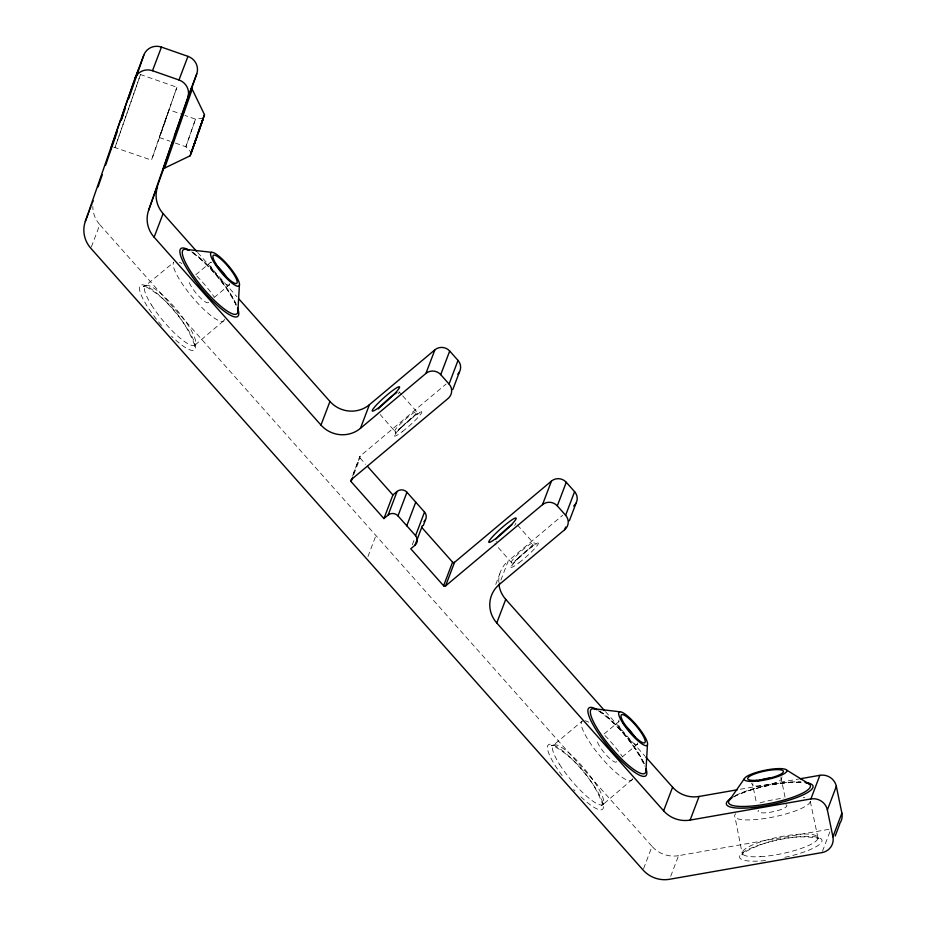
<?xml version="1.0" encoding="UTF-8"?>
<svg xmlns="http://www.w3.org/2000/svg" width="926" height="926" viewBox="0 0 926 926"><rect width="100%" height="100%" fill="white"/><g stroke="black" fill="none" stroke-linecap="round" stroke-linejoin="round"><path stroke-width="0.69" stroke-dasharray="4.63 3.47" d="M140.486 74.543L115.056 147.373L140.486 74.543L176.924 87.264L164.666 122.66M113.771 147.153L151.482 160.117L165.175 120.079M164.666 122.035L159.341 137.604L164.203 123.991M165.117 121.375L169.053 109.789L183.603 114.986M782.007 776.764L781.324 779.194L785.121 797.552M165.036 122.116L151.494 160.105M165.152 120.658L176.901 87.287M165.627 119.292L169.03 109.824M91.338 246.976L99.811 224.671A28.069 27.132 20.8 0 1 92.808 206.475M353.13 474.17L359.855 456.46M352.702 475.744L360.179 456.067L446.089 384.047M353.894 474.228L360.064 457.988A1.401 1.354 20.8 0 1 360.179 456.067M367.958 556.526L375.933 535.541M412.255 544.847L414.744 538.284M495.746 584.456L499.739 573.958M500.897 580.139L508.189 560.959L562.765 515.203M643.57 868.704L652.043 846.399L99.811 224.671M670.702 876.32L678.55 855.659L830.958 828.967M822.485 851.272L829.962 831.594M619.124 719.872L618.151 722.199L603.81 734.214M632.354 779.345L601.553 805.759L603.532 803.502L602.363 805.817L602.571 803.398L602.768 804.694C593.821 780.305 575.243 757.422 552.232 745.164L553.493 745.604L551.329 745.708L553.516 745.117L582.396 720.926M223.363 321.067L193.488 346.347L195.479 344.09L194.298 346.405L194.506 343.974L194.715 345.282C185.756 320.894 167.189 297.998 144.167 285.74L145.428 286.18L143.264 286.296L145.451 285.694L173.405 262.648M195.745 274.802L210.086 262.787M214.08 297.605L229.521 284.652L228.259 285.185L230.829 284.641M622.145 757.017L637.586 744.076L636.324 744.597M733.589 797.089L736.54 795.434C755.743 787.007 781.231 781.637 802.066 782.389M740.302 789.253L798.548 779.055M203.338 118.065L195.525 119.165L184.934 115.449M159.353 137.511L169.967 141.203M175.269 143.044L185.871 146.736L191.312 152.466M598.3 710.74C617.295 723.681 635.167 744.967 644.739 766.057M192.284 252.52C209.577 265.426 227.02 285.625 236.199 305.453M398.99 391.686L401.768 394.812M402.694 395.853L416.573 411.468L420.207 412.406L409.755 419.571L399.638 428.923L395.263 434.387L395.437 431.69L395.772 432.349L380.169 414.559M517.414 525.007L533.144 542.717L536.779 543.655L526.327 550.808L516.199 560.172L511.835 565.624L512.009 562.927L512.333 563.587L494.889 543.724M197.62 252.462L236.929 296.725M605.465 711.631L644.785 755.905M360.064 457.988L365.689 464.32M751.461 783.373L753.139 785.398L752.56 784.229L756.646 804M810.296 801.43L817.878 837.451L819.244 839.292L817.727 837.891L818.989 838.343C793.327 833.759 764.783 840.357 742.409 853.471L743.37 852.58L741.923 854.571L742.444 852.024L742.49 854.987L734.978 817.033M224.474 319.192A38.603 8.728 50 0 1 195.317 300.568A38.603 8.728 50 0 1 173.718 262.058M179.355 262.174A38.603 8.728 50 0 1 181.924 263.563M196.879 276.133A38.603 8.728 50 0 1 214.137 296.876M208.558 302.223A14.735 3.334 50 0 1 196.162 293.276A14.735 3.334 50 0 1 189.876 279.802M229.579 283.657A14.735 3.334 50 0 1 217.089 275.67A14.735 3.334 50 0 1 211.927 262.417M632.539 778.616A38.603 8.728 50 0 1 602.479 758.95A38.603 8.728 50 0 1 582.234 721.03M585.232 720.798A38.603 8.728 50 0 1 588.658 722.211M604.944 735.545A38.603 8.728 50 0 1 622.191 756.287M616.623 761.635A14.735 3.334 50 0 1 605.129 753.752A14.735 3.334 50 0 1 597.351 739.492M637.644 743.069A14.735 3.334 50 0 1 625.837 735.892A14.735 3.334 50 0 1 619.239 721.655M810.319 801.291A38.603 8.45 -11.7 0 1 767.619 818.052A38.603 8.45 -11.7 0 1 735.695 813.746M760.049 802.842A38.603 8.45 -11.7 0 1 783.94 798.073M803.27 797.471A38.603 8.45 -11.7 0 1 804.763 797.691M785.885 804.671A14.735 3.229 -11.7 0 1 773.268 811.674A14.735 3.229 -11.7 0 1 758.591 810.366M780.213 777.805A14.735 3.229 -11.7 0 1 768.175 784.75A14.735 3.229 -11.7 0 1 752.896 783.709M498.755 582.292A28.069 27.132 20.8 0 1 508.189 560.959M678.55 855.659A28.069 27.132 20.8 0 1 652.043 846.399M191.775 251.849A41.786 9.457 50 0 1 236.095 304.26M161.599 325.501A42.11 9.526 50 0 1 144.502 285.231A42.11 9.526 50 0 1 191.265 335.293A42.11 9.526 50 0 1 171.541 336.15M193.279 252.948A44.263 10.012 50 0 1 236.049 304.388M599.84 711.272A41.786 9.457 50 0 1 644.797 765.304M735.545 795.596A41.786 9.156 -11.7 0 1 801.048 781.995M562.175 775.618A42.11 9.526 50 0 1 556.04 746.24A42.11 9.526 50 0 1 600.615 797.263A42.11 9.526 50 0 1 579.607 795.573M574.953 790.816A42.11 9.526 50 0 1 573.622 789.38M599.62 711.168A44.263 10.012 50 0 1 644.114 763.8M765.536 860.52A42.11 9.225 -11.7 0 1 750.882 848.181A42.11 9.225 -11.7 0 1 818.329 837.486A42.11 9.225 -11.7 0 1 782.852 857.765M733.739 796.673A44.263 9.7 -11.7 0 1 801.059 782.134M399.199 392.335A14.735 1.806 -41.6 0 1 398.377 393.712M515.851 523.167A14.735 1.806 -41.6 0 1 514.601 525.401M496.544 541.513A14.735 1.806 -41.6 0 1 496.035 541.826M185.848 146.794L195.56 119.049L185.848 146.794M151.528 305.024A38.603 8.728 50 0 0 194.715 345.12A38.603 8.728 50 0 0 163.844 296.181A38.603 8.728 50 0 0 151.528 305.024M559.593 764.448A38.603 8.728 50 0 0 602.78 804.532A38.603 8.728 50 0 0 571.909 755.604A38.603 8.728 50 0 0 559.593 764.448M760.477 856.654A38.603 8.45 -11.7 0 0 817.947 838.18A38.603 8.45 -11.7 0 0 761.913 841.433A38.603 8.45 -11.7 0 0 760.477 856.654M402.347 431.609A18.242 2.234 -41.6 0 0 421.747 411.862A18.242 2.234 -41.6 0 0 400.159 428.391A18.242 2.234 -41.6 0 0 402.347 431.609M401.143 427.534A14.735 1.806 -41.6 0 0 416.816 411.584A14.735 1.806 -41.6 0 0 399.372 424.93A14.735 1.806 -41.6 0 0 401.143 427.534M518.919 562.846A18.242 2.234 -41.6 0 0 538.319 543.111A18.242 2.234 -41.6 0 0 516.731 559.628A18.242 2.234 -41.6 0 0 518.919 562.846M517.715 558.772A14.735 1.806 -41.6 0 0 533.376 542.821A14.735 1.806 -41.6 0 0 515.944 556.179A14.735 1.806 -41.6 0 0 517.715 558.772"/><path stroke-width="1.39" d="M237.843 312.004L239.383 285.474M645.954 770.386L647.448 744.886M195.189 141.736L190.166 155.788L164.643 168.057L192.203 89.232L204.507 114.731L199.796 128.552M192.203 89.232L191.867 90.366M190.154 155.799L195.664 139.652M110.888 148.403L111.456 146.655M137.754 71.996L138.333 70.075L134.988 79.046M191.103 89.591L192.052 86.546L174.424 136.053M137.048 74.126L137.43 72.969M111.838 145.498L120.6 119.929M136.087 76.985L136.597 75.469M187.723 99.614L188.429 97.519M200.548 126.364L203.35 118.042L199.055 129.953M799.971 778.801L819.869 775.317A14.04 13.566 20.8 0 1 836.34 786.336L841.884 813.155L832.914 836.78A14.04 13.566 20.8 0 1 821.987 852.591L669.579 879.272A28.069 27.132 20.8 0 1 643.072 870.023L90.841 248.295A28.069 27.132 20.8 0 1 85.296 221.464L134.779 78.907L143.762 55.294A14.04 13.566 20.8 0 1 161.46 47.099L187.955 56.359A14.04 13.566 20.8 0 1 196.763 73.802L191.566 88.78M98.04 186.983L102.277 174.771M105.576 165.268L117.359 131.318M121.132 120.461L125.369 108.087M128.679 98.735L143.762 55.294M457.78 374.197A10.533 10.174 20.8 0 0 458.023 360.411L449.7 351.035A10.533 10.174 20.8 0 0 434.896 349.82L425.925 373.433L360.445 428.333A28.069 27.132 20.8 0 1 320.975 425.069L154.121 237.206A28.069 27.132 20.8 0 1 148.577 210.387L187.793 97.427L196.763 73.802M172.421 141.817L162.849 170.095L165.129 164.099M148.577 210.387L167.942 156.83M182.584 114.639L184.008 110.553M186.844 102.381L189.205 95.586M182.48 114.824L183.441 112.046M196.081 138.449L191.312 152.489L194.796 142.859M198.581 132.082L198.997 130.879M199.796 128.633L198.152 133.298M199.403 129.698L200.271 127.267M121.561 117.162L134.316 80.921M196.844 136.157L197.365 134.687M195.837 139.062L196.925 136.006M197.284 135.844L198.314 132.916M121.422 119.35L123.378 113.759M198.21 132.337L198.882 130.334M197.782 133.552L198.384 131.77M195.768 140.196L196.868 136.979M197.354 134.779L197.875 133.228M196.266 138.761L197.296 135.752M199.46 128.795L204.484 114.743M198.639 131.133L199.379 128.922M194.784 142.986L196.011 139.398M114.569 138.703L115.299 136.678M166.367 160.661L167.074 158.693M112.717 143.843L113.285 142.291M111.78 146.424L112.22 145.22M111.409 147.431L110.854 148.878M85.296 221.464L88.097 214.091M88.664 212.61L89.22 211.14M89.776 209.658L90.898 206.706M91.466 205.225L92.021 203.755M92.588 202.273L93.144 200.803M134.779 78.907A14.04 13.566 20.8 0 1 152.489 70.723L161.46 47.099M187.793 97.427A14.04 13.566 20.8 0 0 178.984 79.983L187.955 56.359M154.121 237.206L163.092 213.593A28.069 27.132 20.8 0 1 157.547 186.763M320.975 425.069L329.957 401.456L238.85 298.89M360.445 428.333L369.416 404.72L434.896 349.82M423.923 521.651A7.014 6.783 20.8 0 0 424.536 512.055L406.954 492.262A7.014 6.783 20.8 0 0 397.092 491.451L388.121 515.064L383.931 518.583L351.081 481.601L352.771 477.179M383.931 518.583L392.902 494.959L397.092 491.451M351.081 481.601A1.401 1.354 20.8 0 1 351.209 479.68L448.138 398.435A10.533 10.174 20.8 0 0 449.052 384.035L440.73 374.66L449.7 351.035M573.68 506.059A10.533 10.174 20.8 0 0 574.595 491.66L566.272 482.284A10.533 10.174 20.8 0 0 551.468 481.057L542.497 504.67L445.58 585.926A1.401 1.354 20.8 0 1 443.6 585.764L410.762 548.782L414.952 545.275A7.014 6.783 20.8 0 0 415.566 535.668L397.983 515.886L406.954 492.262M449.052 384.035L458.023 360.411M452.779 389.557L459.516 371.847M406.78 525.783L415.751 502.158M415.566 535.668L424.536 512.055M414.952 545.275L422.43 525.586M423.286 525.574L425.532 519.671M443.6 585.764L452.571 562.14L421.608 527.276M445.58 585.926L454.55 562.302L551.468 481.057M832.914 836.78L827.369 809.949A14.04 13.566 20.8 0 0 810.887 798.941L690.125 820.089A28.069 27.132 20.8 0 1 663.618 810.829L496.764 622.966A28.069 27.132 20.8 0 1 499.218 584.572L499.774 583.091M496.764 622.966L505.735 599.353A28.069 27.132 20.8 0 1 499.021 585.093M499.218 584.572L564.71 529.672A10.533 10.174 20.8 0 0 565.624 515.273L557.302 505.897L566.272 482.284M565.624 515.273L574.595 491.66M564.71 529.672L565.705 527.044M569.351 520.794L576.076 503.084M663.618 810.829L672.589 787.216L645.746 756.982M690.125 820.089L699.095 796.464L737.455 789.751M810.887 798.941L819.869 775.317M827.369 809.949L836.34 786.336M835.217 835.981L839.697 824.175M164.932 167.432L164.666 168.069M729.792 799.67L744.319 778.731M184.992 249.268L211.846 252.358M594.041 708.76L619.911 711.781M152.489 70.723L178.984 79.983M786.487 769.969L808.768 783.766M163.092 213.593L196.659 251.386M505.735 599.353L604.504 710.555M367.564 466.438L392.902 494.959M216.325 265.368A14.735 3.334 50 0 1 227.622 278.946M623.742 724.248A14.735 3.334 50 0 1 635.248 737.617M757.723 780.988A14.735 3.229 -11.7 0 1 772.284 777.608M425.925 373.433A10.533 10.174 20.8 0 1 440.73 374.66M388.121 515.064A7.014 6.783 20.8 0 1 397.983 515.886M542.497 504.67A10.533 10.174 20.8 0 1 557.302 505.897M369.416 404.72A28.069 27.132 20.8 0 1 329.957 401.456M454.55 562.302A1.401 1.354 20.8 0 1 452.571 562.14M699.095 796.464A28.069 27.132 20.8 0 1 672.589 787.216M841.884 813.155A14.04 13.566 20.8 0 1 839.836 823.341M237.588 308.775A41.786 9.457 50 0 1 202.4 287.384A41.786 9.457 50 0 1 188.985 250.344M237.542 307.964A44.263 10.012 50 0 1 222.333 309.724A44.263 10.012 50 0 1 185.42 266.075A44.263 10.012 50 0 1 188.395 249.835M645.873 769.437A41.786 9.457 50 0 1 609.516 745.662A41.786 9.457 50 0 1 597.05 709.767M805.886 782.702A41.786 9.156 -11.7 0 1 771.543 803.073A41.786 9.156 -11.7 0 1 731.459 798.166M646.14 768.974A44.263 10.012 50 0 1 609.239 747.78A44.263 10.012 50 0 1 596.46 709.247M805.018 782.435A44.263 9.7 -11.7 0 1 799.717 796.372A44.263 9.7 -11.7 0 1 742.953 808.167A44.263 9.7 -11.7 0 1 732.096 797.587M378.352 408.968A14.735 1.806 -41.6 0 1 396.93 392.531M495.757 539.198A14.735 1.806 -41.6 0 1 511.846 524.834M214.612 263.459A21.761 4.919 50 0 0 238.954 286.053A21.761 4.919 50 0 0 221.557 258.47A21.761 4.919 50 0 0 214.612 263.459M216.302 264.408A18.242 4.132 50 0 0 236.709 283.356A18.242 4.132 50 0 0 222.124 260.218A18.242 4.132 50 0 0 216.302 264.408M622.677 722.87A21.761 4.919 50 0 0 647.019 745.465A21.761 4.919 50 0 0 629.622 717.893A21.761 4.919 50 0 0 622.677 722.87M624.367 723.819A18.242 4.132 50 0 0 644.774 742.768A18.242 4.132 50 0 0 630.178 719.641A18.242 4.132 50 0 0 624.367 723.819M754.493 781.336A21.761 4.769 -11.7 0 0 786.88 770.93A21.761 4.769 -11.7 0 0 755.303 772.759A21.761 4.769 -11.7 0 0 754.493 781.336M756.276 780.317A18.242 3.993 -11.7 0 0 783.442 771.59A18.242 3.993 -11.7 0 0 756.959 773.129A18.242 3.993 -11.7 0 0 756.276 780.317M380.146 406.607A18.242 2.234 -41.6 0 0 399.546 386.871A18.242 2.234 -41.6 0 0 377.958 403.389A18.242 2.234 -41.6 0 0 380.146 406.607M496.718 537.856A18.242 2.234 -41.6 0 0 516.118 518.109A18.242 2.234 -41.6 0 0 494.519 534.638A18.242 2.234 -41.6 0 0 496.718 537.856"/></g></svg>
